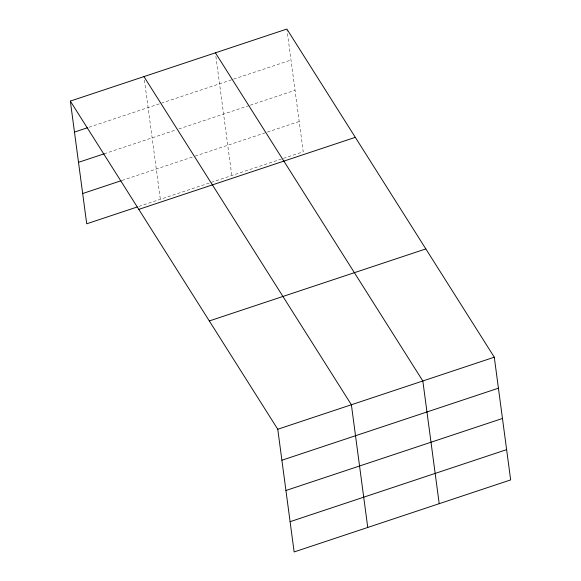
<?xml version="1.0" encoding="UTF-8"?>
<svg xmlns="http://www.w3.org/2000/svg" width="581" height="581" viewBox="0 0 581 581"><rect width="100%" height="100%" fill="white"/><g stroke="black" fill="none" stroke-linecap="round" stroke-linejoin="round"><path stroke-width="0.44" stroke-dasharray="2.9 2.18" d="M89.031 127.232L291.001 60.039M104.195 153.798L175.375 130.115M178.817 128.967L249.409 105.488M250.273 105.197L295.039 90.302M122.054 180.43L194.17 156.434M195.034 156.144L266.483 132.374M267.347 132.09L299.2 121.487M138.932 206.422L282.577 158.635M283.441 158.344L303.238 151.757L286.985 29.936M215.885 56.364L231.783 175.527M144.429 80.134L160.334 199.305"/><path stroke-width="0.87" d="M70.337 101.087L286.869 29.05L494.286 357.206L510.663 479.913L294.131 551.95L277.762 429.243L70.337 101.087L86.714 223.794L137.218 206.989M74.477 132.076L87.317 127.805M78.515 162.339L104.195 153.798M82.676 193.524L121.197 180.713M138.786 209.378L355.318 137.341M209.313 320.952L425.837 248.915M277.762 429.243L494.286 357.206M281.894 460.232L498.418 388.195M285.932 490.495L502.463 418.458M290.093 521.68L506.617 449.643M215.413 52.82L422.83 380.976L439.207 503.683M143.957 76.598L351.382 404.746L367.751 527.461"/></g></svg>
